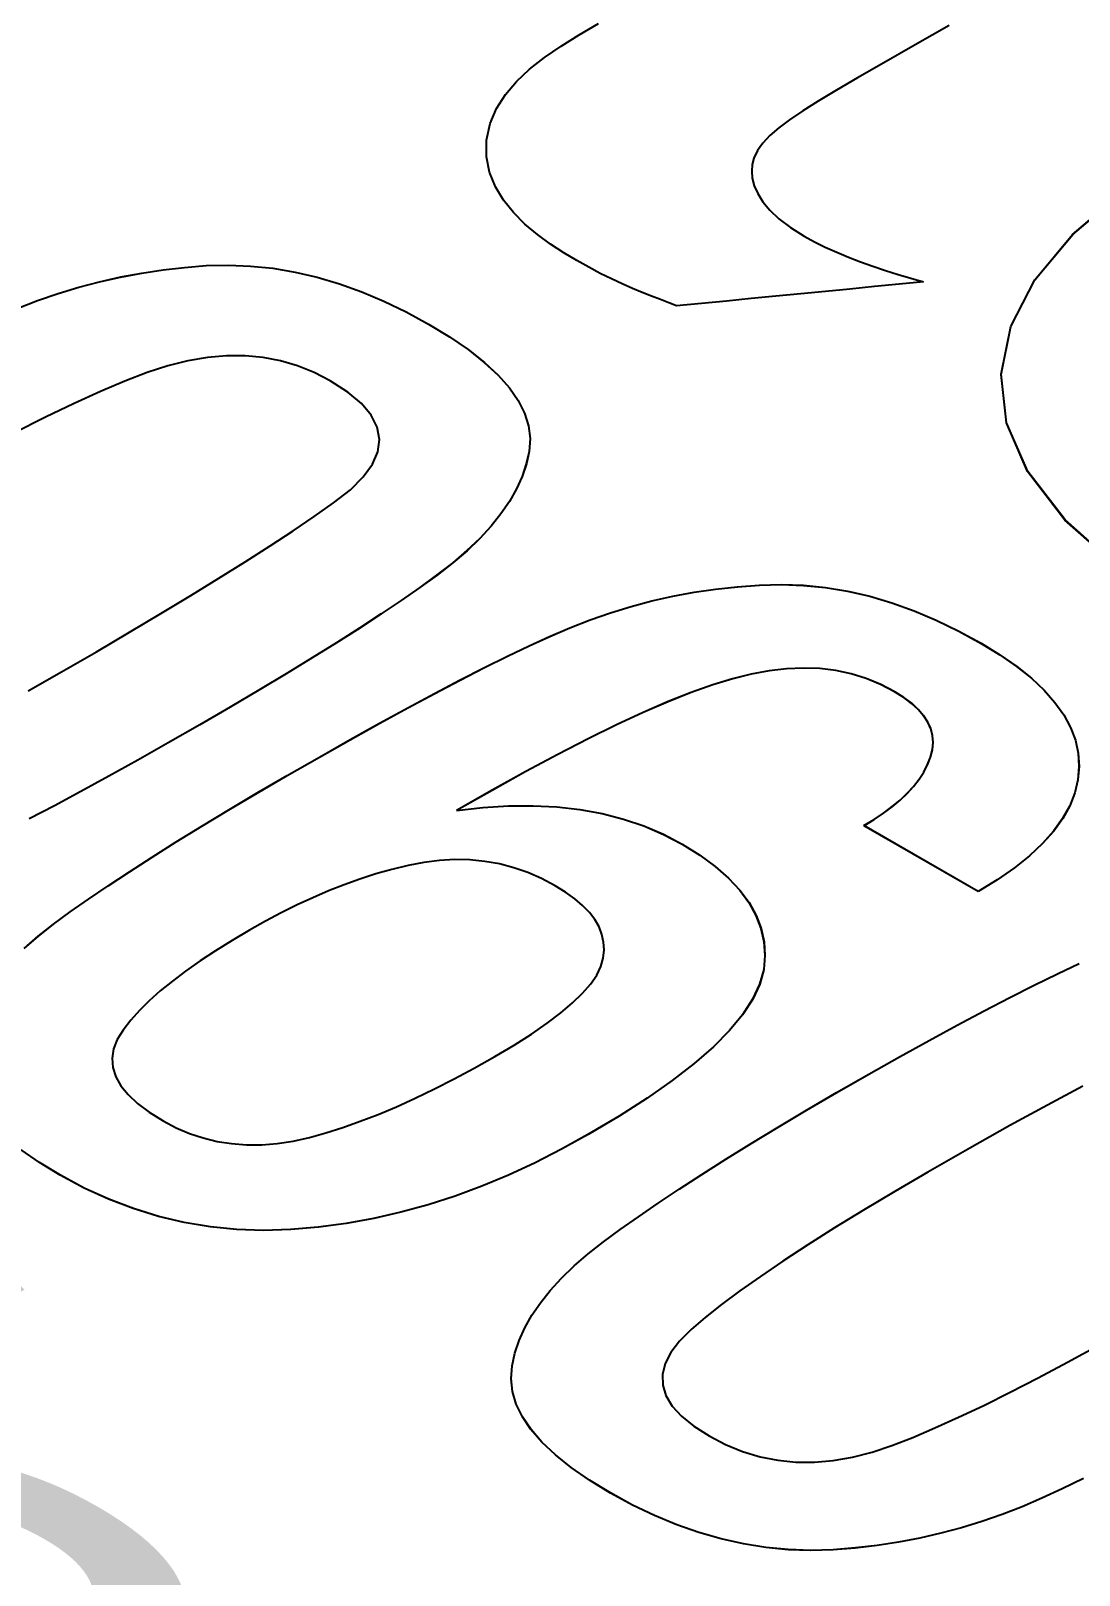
# Model space of a CAD drawing. Header units: inches. Extents: x 2.5 to 102.3, y 2 to 82.2.
# Drawn here: x 63.0034 to 63.0574, y 52.5415 to 52.6211 of the extents above; entities that cross this region are included whole.
import ezdxf

# ---------------------------------------------------------------- set-up
doc = ezdxf.new("R2010")
doc.units = ezdxf.units.IN
doc.header["$MEASUREMENT"] = 0
doc.layers.add('LABEL', color=2, linetype='Continuous')
doc.styles.add('Arial', font='arial.ttf')

msp = doc.modelspace()

# ---------------------------------------------------------------- linework, layer by layer
at = {"layer": 'LABEL'}
for p, q in [((63.031658, 52.620889), (63.03266, 52.621469)), ((63.031658, 52.620889), (63.03266, 52.621469)), ((63.05072, 52.621368), (63.048975, 52.620376)), ((63.05072, 52.621368), (63.048975, 52.620376)), ((63.029867, 52.619727), (63.030724, 52.620312)), ((63.029867, 52.619727), (63.030724, 52.620312)), ((63.030724, 52.620312), (63.031658, 52.620889)), ((63.030724, 52.620312), (63.031658, 52.620889)), ((63.048975, 52.620376), (63.047233, 52.619383)), ((63.048975, 52.620376), (63.047233, 52.619383)), ((63.029096, 52.619123), (63.029867, 52.619727)), ((63.029096, 52.619123), (63.029867, 52.619727)), ((63.047233, 52.619383), (63.045998, 52.618669)), ((63.047233, 52.619383), (63.045998, 52.618669)), ((63.028422, 52.618491), (63.029096, 52.619123)), ((63.028422, 52.618491), (63.029096, 52.619123)), ((63.045998, 52.618669), (63.044917, 52.618038)), ((63.045998, 52.618669), (63.044917, 52.618038)), ((63.027401, 52.617098), (63.027854, 52.617819)), ((63.027401, 52.617098), (63.027854, 52.617819)), ((63.027854, 52.617819), (63.028422, 52.618491)), ((63.027854, 52.617819), (63.028422, 52.618491)), ((63.044917, 52.618038), (63.04398, 52.617477)), ((63.044917, 52.618038), (63.04398, 52.617477)), ((63.027074, 52.616317), (63.027401, 52.617098)), ((63.027074, 52.616317), (63.027401, 52.617098)), ((63.043178, 52.616975), (63.042501, 52.61652)), ((63.043178, 52.616975), (63.042501, 52.61652)), ((63.04398, 52.617477), (63.043178, 52.616975)), ((63.04398, 52.617477), (63.043178, 52.616975)), ((63.026882, 52.615467), (63.027074, 52.616317)), ((63.026882, 52.615467), (63.027074, 52.616317)), ((63.042501, 52.61652), (63.041939, 52.6161)), ((63.042501, 52.61652), (63.041939, 52.6161)), ((63.026881, 52.61461), (63.026882, 52.615467)), ((63.026881, 52.61461), (63.026882, 52.615467)), ((63.041484, 52.615703), (63.041124, 52.615318)), ((63.041484, 52.615703), (63.041124, 52.615318)), ((63.041939, 52.6161), (63.041484, 52.615703)), ((63.041939, 52.6161), (63.041484, 52.615703)), ((63.027041, 52.613809), (63.026881, 52.61461)), ((63.027041, 52.613809), (63.026881, 52.61461)), ((63.040852, 52.614932), (63.040657, 52.614534)), ((63.040852, 52.614932), (63.040657, 52.614534)), ((63.041124, 52.615318), (63.040852, 52.614932)), ((63.041124, 52.615318), (63.040852, 52.614932)), ((63.027341, 52.613063), (63.027041, 52.613809)), ((63.027341, 52.613063), (63.027041, 52.613809)), ((63.040578, 52.614218), (63.04055, 52.613874)), ((63.040578, 52.614218), (63.04055, 52.613874)), ((63.04055, 52.613874), (63.04058, 52.613506)), ((63.04055, 52.613874), (63.04058, 52.613506)), ((63.040657, 52.614534), (63.040578, 52.614218)), ((63.040657, 52.614534), (63.040578, 52.614218)), ((63.02776, 52.612371), (63.027341, 52.613063)), ((63.02776, 52.612371), (63.027341, 52.613063)), ((63.04058, 52.613506), (63.040679, 52.613117)), ((63.04058, 52.613506), (63.040679, 52.613117)), ((63.040679, 52.613117), (63.040857, 52.61271)), ((63.040679, 52.613117), (63.040857, 52.61271)), ((63.028274, 52.61173), (63.02776, 52.612371)), ((63.028274, 52.61173), (63.02776, 52.612371)), ((63.040857, 52.61271), (63.041122, 52.612287)), ((63.040857, 52.61271), (63.041122, 52.612287)), ((63.041122, 52.612287), (63.041485, 52.611854)), ((63.041122, 52.612287), (63.041485, 52.611854)), ((63.057089, 52.610603), (63.059719, 52.612848)), ((63.0571, 52.610604), (63.05973, 52.612848)), ((63.028863, 52.611141), (63.028274, 52.61173)), ((63.028863, 52.611141), (63.028274, 52.61173)), ((63.041485, 52.611854), (63.041955, 52.611411)), ((63.041485, 52.611854), (63.041955, 52.611411)), ((63.041955, 52.611411), (63.042542, 52.610964)), ((63.041955, 52.611411), (63.042542, 52.610964)), ((63.029505, 52.610601), (63.028863, 52.611141)), ((63.029505, 52.610601), (63.028863, 52.611141)), ((63.030178, 52.610109), (63.029505, 52.610601)), ((63.030178, 52.610109), (63.029505, 52.610601)), ((63.042542, 52.610964), (63.043255, 52.610514)), ((63.042542, 52.610964), (63.043255, 52.610514)), ((63.055139, 52.608267), (63.057089, 52.610603)), ((63.055148, 52.608268), (63.0571, 52.610604)), ((63.030859, 52.609664), (63.030178, 52.610109)), ((63.030859, 52.609664), (63.030178, 52.610109)), ((63.043255, 52.610514), (63.043783, 52.610225)), ((63.043255, 52.610514), (63.043783, 52.610225)), ((63.043783, 52.610225), (63.044343, 52.60995)), ((63.043783, 52.610225), (63.044343, 52.60995)), ((63.044343, 52.60995), (63.044928, 52.609688)), ((63.044343, 52.60995), (63.044928, 52.609688)), ((63.011319, 52.608912), (63.012434, 52.609001)), ((63.011321, 52.608913), (63.012433, 52.609001)), ((63.012433, 52.609001), (63.013577, 52.609028)), ((63.012434, 52.609001), (63.013578, 52.609028)), ((63.013577, 52.609028), (63.014722, 52.608982)), ((63.013578, 52.609028), (63.014723, 52.608982)), ((63.031528, 52.609264), (63.030859, 52.609664)), ((63.031528, 52.609264), (63.030859, 52.609664)), ((63.032147, 52.608917), (63.031528, 52.609264)), ((63.032147, 52.608917), (63.031528, 52.609264)), ((63.044928, 52.609688), (63.045536, 52.609439)), ((63.044928, 52.609688), (63.045536, 52.609439)), ((63.045536, 52.609439), (63.046161, 52.609201)), ((63.045536, 52.609439), (63.046161, 52.609201)), ((63.046161, 52.609201), (63.046799, 52.608974)), ((63.046161, 52.609201), (63.046799, 52.608974)), ((63.006937, 52.60817), (63.008021, 52.608414)), ((63.00694, 52.608172), (63.008024, 52.608416)), ((63.008021, 52.608414), (63.009113, 52.608619)), ((63.008024, 52.608416), (63.009116, 52.60862)), ((63.009113, 52.608619), (63.010212, 52.608784)), ((63.009116, 52.60862), (63.010215, 52.608786)), ((63.010212, 52.608784), (63.011319, 52.608912)), ((63.010215, 52.608786), (63.011321, 52.608913)), ((63.014722, 52.608982), (63.015867, 52.608862)), ((63.014723, 52.608982), (63.015868, 52.608862)), ((63.015867, 52.608862), (63.017012, 52.608669)), ((63.015868, 52.608862), (63.017013, 52.60867)), ((63.017012, 52.608669), (63.018158, 52.608404)), ((63.017013, 52.60867), (63.018159, 52.608404)), ((63.018158, 52.608404), (63.019303, 52.608065)), ((63.018159, 52.608404), (63.019304, 52.608066)), ((63.032746, 52.608603), (63.032147, 52.608917)), ((63.032746, 52.608603), (63.032147, 52.608917)), ((63.033322, 52.60832), (63.032746, 52.608603)), ((63.033322, 52.60832), (63.032746, 52.608603)), ((63.033875, 52.608063), (63.033322, 52.60832)), ((63.033875, 52.608063), (63.033322, 52.60832)), ((63.046799, 52.608974), (63.047447, 52.608757)), ((63.046799, 52.608974), (63.047447, 52.608757)), ((63.047447, 52.608757), (63.048099, 52.60855)), ((63.047447, 52.608757), (63.048099, 52.60855)), ((63.048099, 52.60855), (63.048751, 52.608353)), ((63.048099, 52.60855), (63.048751, 52.608353)), ((63.048751, 52.608353), (63.049398, 52.608165)), ((63.048751, 52.608353), (63.049398, 52.608165)), ((63.053899, 52.605858), (63.055139, 52.608267)), ((63.053907, 52.605861), (63.055148, 52.608268)), ((63.003735, 52.607202), (63.004795, 52.607565)), ((63.003735, 52.607202), (63.004794, 52.607565)), ((63.004794, 52.607565), (63.005862, 52.607887)), ((63.004795, 52.607565), (63.005863, 52.607888)), ((63.005862, 52.607887), (63.006937, 52.60817)), ((63.005863, 52.607888), (63.00694, 52.608172)), ((63.019303, 52.608065), (63.020449, 52.607655)), ((63.019304, 52.608066), (63.02045, 52.607655)), ((63.020449, 52.607655), (63.021595, 52.607172)), ((63.02045, 52.607655), (63.021596, 52.607172)), ((63.034404, 52.607831), (63.033875, 52.608063)), ((63.034404, 52.607831), (63.033875, 52.608063)), ((63.03491, 52.607619), (63.034404, 52.607831)), ((63.03491, 52.607619), (63.034404, 52.607831)), ((63.03539, 52.607426), (63.03491, 52.607619)), ((63.03539, 52.607426), (63.03491, 52.607619)), ((63.035846, 52.607248), (63.03539, 52.607426)), ((63.035846, 52.607248), (63.03539, 52.607426)), ((63.041798, 52.607424), (63.040521, 52.6073)), ((63.041798, 52.607424), (63.040521, 52.6073)), ((63.043072, 52.607549), (63.041798, 52.607424)), ((63.043072, 52.607549), (63.041798, 52.607424)), ((63.044344, 52.607673), (63.043072, 52.607549)), ((63.044344, 52.607673), (63.043072, 52.607549)), ((63.045613, 52.607797), (63.044344, 52.607673)), ((63.045613, 52.607797), (63.044344, 52.607673)), ((63.046879, 52.60792), (63.045613, 52.607797)), ((63.046879, 52.60792), (63.045613, 52.607797)), ((63.048141, 52.608043), (63.046879, 52.60792)), ((63.048141, 52.608043), (63.046879, 52.60792)), ((63.049398, 52.608165), (63.048141, 52.608043)), ((63.049398, 52.608165), (63.048141, 52.608043)), ((63.002685, 52.606799), (63.003735, 52.607202)), ((63.002685, 52.606799), (63.003735, 52.607202)), ((63.021595, 52.607172), (63.022742, 52.606617)), ((63.021596, 52.607172), (63.022743, 52.606617)), ((63.022742, 52.606617), (63.023889, 52.60599)), ((63.022743, 52.606617), (63.02389, 52.605991)), ((63.036275, 52.607082), (63.035846, 52.607248)), ((63.036275, 52.607082), (63.035846, 52.607248)), ((63.036679, 52.606925), (63.036275, 52.607082)), ((63.036679, 52.606925), (63.036275, 52.607082)), ((63.037961, 52.60705), (63.036679, 52.606925)), ((63.037961, 52.60705), (63.036679, 52.606925)), ((63.039242, 52.607175), (63.037961, 52.60705)), ((63.039242, 52.607175), (63.037961, 52.60705)), ((63.040521, 52.6073), (63.039242, 52.607175)), ((63.040521, 52.6073), (63.039242, 52.607175)), ((63.023889, 52.60599), (63.024974, 52.605329)), ((63.02389, 52.605991), (63.024975, 52.60533)), ((63.053402, 52.603397), (63.053899, 52.605858)), ((63.053409, 52.603401), (63.053907, 52.605861)), ((63.024974, 52.605329), (63.025933, 52.604672)), ((63.024975, 52.60533), (63.025934, 52.604672)), ((63.012495, 52.604269), (63.011486, 52.604098)), ((63.012495, 52.604269), (63.011486, 52.604098)), ((63.013477, 52.604355), (63.012495, 52.604269)), ((63.013477, 52.604355), (63.012495, 52.604269)), ((63.014432, 52.604355), (63.013477, 52.604355)), ((63.014432, 52.604355), (63.013477, 52.604355)), ((63.015361, 52.60427), (63.014432, 52.604355)), ((63.015361, 52.60427), (63.014432, 52.604355)), ((63.016264, 52.604099), (63.015361, 52.60427)), ((63.016264, 52.604099), (63.015361, 52.60427)), ((63.025933, 52.604672), (63.026767, 52.604016)), ((63.025934, 52.604672), (63.026768, 52.604017)), ((63.009384, 52.603501), (63.008243, 52.603056)), ((63.009384, 52.603501), (63.008243, 52.603056)), ((63.01045, 52.603842), (63.009384, 52.603501)), ((63.01045, 52.603842), (63.009384, 52.603501)), ((63.011486, 52.604098), (63.01045, 52.603842)), ((63.011486, 52.604098), (63.01045, 52.603842)), ((63.017143, 52.603842), (63.016264, 52.604099)), ((63.017143, 52.603842), (63.016264, 52.604099)), ((63.017998, 52.603499), (63.017143, 52.603842)), ((63.017998, 52.603499), (63.017143, 52.603842)), ((63.018829, 52.603069), (63.017998, 52.603499)), ((63.018829, 52.603069), (63.017998, 52.603499)), ((63.026767, 52.604016), (63.027475, 52.603362)), ((63.026768, 52.604017), (63.027476, 52.603363)), ((63.008243, 52.603056), (63.00699, 52.602523)), ((63.008243, 52.603056), (63.00699, 52.602523)), ((63.019729, 52.602487), (63.018829, 52.603069)), ((63.019729, 52.602487), (63.018829, 52.603069)), ((63.027475, 52.603362), (63.028057, 52.602709)), ((63.027476, 52.603363), (63.028058, 52.602709)), ((63.028057, 52.602709), (63.028514, 52.602056)), ((63.028058, 52.602709), (63.028515, 52.602056)), ((63.053681, 52.600903), (63.053402, 52.603397)), ((63.053687, 52.600907), (63.053409, 52.603401)), ((63.005624, 52.601902), (63.004145, 52.601193)), ((63.005624, 52.601902), (63.004145, 52.601193)), ((63.00699, 52.602523), (63.005624, 52.601902)), ((63.00699, 52.602523), (63.005624, 52.601902)), ((63.020432, 52.601893), (63.019729, 52.602487)), ((63.020432, 52.601893), (63.019729, 52.602487)), ((63.020938, 52.601289), (63.020432, 52.601893)), ((63.020938, 52.601289), (63.020432, 52.601893)), ((63.028514, 52.602056), (63.028845, 52.601402)), ((63.028515, 52.602056), (63.028846, 52.601402)), ((63.004145, 52.601193), (63.002552, 52.600395)), ((63.004145, 52.601193), (63.002552, 52.600395)), ((63.021248, 52.600674), (63.020938, 52.601289)), ((63.021248, 52.600674), (63.020938, 52.601289)), ((63.028845, 52.601402), (63.029051, 52.600746)), ((63.028846, 52.601402), (63.029052, 52.600747)), ((63.021361, 52.600049), (63.021248, 52.600674)), ((63.021361, 52.600049), (63.021248, 52.600674)), ((63.029051, 52.600746), (63.029131, 52.600088)), ((63.029052, 52.600747), (63.029132, 52.600089)), ((63.054767, 52.598395), (63.053681, 52.600903)), ((63.054772, 52.5984), (63.053687, 52.600907)), ((63.021279, 52.599414), (63.021361, 52.600049)), ((63.021279, 52.599414), (63.021361, 52.600049)), ((63.029132, 52.600089), (63.029086, 52.599428)), ((63.029131, 52.600088), (63.029086, 52.599428)), ((63.020529, 52.598116), (63.021001, 52.598769)), ((63.020529, 52.598116), (63.021001, 52.598769)), ((63.021001, 52.598769), (63.021279, 52.599414)), ((63.021001, 52.598769), (63.021279, 52.599414)), ((63.028932, 52.598782), (63.028711, 52.598137)), ((63.028933, 52.598782), (63.028711, 52.598138)), ((63.029086, 52.599428), (63.028932, 52.598782)), ((63.029086, 52.599428), (63.028933, 52.598782)), ((63.019862, 52.597453), (63.020529, 52.598116)), ((63.019862, 52.597453), (63.020529, 52.598116)), ((63.028711, 52.598137), (63.028419, 52.597495)), ((63.028711, 52.598138), (63.02842, 52.597495)), ((63.056693, 52.595892), (63.054767, 52.598395)), ((63.056697, 52.595898), (63.054772, 52.5984)), ((63.019001, 52.596782), (63.019862, 52.597453)), ((63.019001, 52.596782), (63.019862, 52.597453)), ((63.028419, 52.597495), (63.028056, 52.596854)), ((63.02842, 52.597495), (63.028057, 52.596855)), ((63.017999, 52.596078), (63.019001, 52.596782)), ((63.017999, 52.596078), (63.019001, 52.596782)), ((63.028057, 52.596855), (63.027622, 52.596217)), ((63.028056, 52.596854), (63.027622, 52.596215)), ((63.016906, 52.595337), (63.017999, 52.596078)), ((63.016906, 52.595337), (63.017999, 52.596078)), ((63.027113, 52.595581), (63.02653, 52.594947)), ((63.027114, 52.595579), (63.026532, 52.594945)), ((63.027622, 52.596217), (63.027113, 52.595581)), ((63.027622, 52.596215), (63.027114, 52.595579)), ((63.059491, 52.593415), (63.056693, 52.595892)), ((63.059494, 52.59342), (63.056697, 52.595898)), ((63.015721, 52.594559), (63.016906, 52.595337)), ((63.015721, 52.594559), (63.016906, 52.595337)), ((63.02653, 52.594947), (63.025872, 52.594317)), ((63.026532, 52.594945), (63.025875, 52.594313)), ((63.014447, 52.593743), (63.015721, 52.594559)), ((63.014447, 52.593743), (63.015721, 52.594559)), ((63.025872, 52.594317), (63.025136, 52.593689)), ((63.025875, 52.594313), (63.025142, 52.593684)), ((63.013084, 52.592891), (63.014447, 52.593743)), ((63.013084, 52.592891), (63.014447, 52.593743)), ((63.025136, 52.593689), (63.024323, 52.593064)), ((63.025142, 52.593684), (63.024331, 52.593058)), ((63.011634, 52.592002), (63.013084, 52.592891)), ((63.011634, 52.592002), (63.013084, 52.592891)), ((63.023443, 52.592423), (63.022486, 52.591754)), ((63.023449, 52.592419), (63.022489, 52.591751)), ((63.024323, 52.593064), (63.023443, 52.592423)), ((63.024331, 52.593058), (63.023449, 52.592419)), ((63.037581, 52.592177), (63.038689, 52.59234)), ((63.037581, 52.592176), (63.038688, 52.592339)), ((63.038688, 52.592339), (63.039807, 52.592461)), ((63.038689, 52.59234), (63.039811, 52.592461)), ((63.039807, 52.592461), (63.040939, 52.592542)), ((63.039811, 52.592461), (63.040948, 52.592542)), ((63.040939, 52.592542), (63.04208, 52.592572)), ((63.040948, 52.592542), (63.042086, 52.592573)), ((63.04208, 52.592572), (63.043218, 52.592529)), ((63.042086, 52.592573), (63.043223, 52.592531)), ((63.043218, 52.592529), (63.044356, 52.592414)), ((63.043223, 52.592531), (63.044359, 52.592415)), ((63.044356, 52.592414), (63.045493, 52.592226)), ((63.044359, 52.592415), (63.045495, 52.592226)), ((63.010098, 52.591076), (63.011634, 52.592002)), ((63.010098, 52.591076), (63.011634, 52.592002)), ((63.022486, 52.591754), (63.021452, 52.591057)), ((63.022489, 52.591751), (63.021454, 52.591055)), ((63.034331, 52.591444), (63.035403, 52.59173)), ((63.034331, 52.591442), (63.035404, 52.591728)), ((63.035403, 52.59173), (63.036486, 52.591974)), ((63.035404, 52.591728), (63.036487, 52.591973)), ((63.036486, 52.591974), (63.037581, 52.592177)), ((63.036487, 52.591973), (63.037581, 52.592176)), ((63.045493, 52.592226), (63.046632, 52.591964)), ((63.045495, 52.592226), (63.046633, 52.591964)), ((63.046632, 52.591964), (63.047772, 52.591629)), ((63.046633, 52.591964), (63.047773, 52.591627)), ((63.047772, 52.591629), (63.048916, 52.591219)), ((63.047773, 52.591627), (63.048916, 52.591216)), ((63.008476, 52.590112), (63.010098, 52.591076)), ((63.008476, 52.590112), (63.010098, 52.591076)), ((63.021452, 52.591057), (63.020341, 52.590331)), ((63.021454, 52.591055), (63.020343, 52.59033)), ((63.031169, 52.590337), (63.032215, 52.590747)), ((63.031176, 52.590338), (63.032218, 52.590749)), ((63.032215, 52.590747), (63.033268, 52.591115)), ((63.032218, 52.590749), (63.03327, 52.591117)), ((63.033268, 52.591115), (63.034331, 52.591442)), ((63.03327, 52.591117), (63.034331, 52.591444)), ((63.048916, 52.591219), (63.050064, 52.590735)), ((63.048916, 52.591216), (63.050064, 52.590731)), ((63.050064, 52.590735), (63.051218, 52.590176)), ((63.050064, 52.590731), (63.051218, 52.590172)), ((63.006771, 52.589112), (63.008476, 52.590112)), ((63.006771, 52.589112), (63.008476, 52.590112)), ((63.020341, 52.590331), (63.019155, 52.589576)), ((63.020343, 52.59033), (63.019156, 52.589575)), ((63.030132, 52.589886), (63.031169, 52.590337)), ((63.030141, 52.589886), (63.031176, 52.590338)), ((63.051218, 52.590176), (63.052378, 52.589542)), ((63.051218, 52.590172), (63.052378, 52.589537)), ((63.004982, 52.588074), (63.006771, 52.589112)), ((63.004982, 52.588074), (63.006771, 52.589112)), ((63.019156, 52.589575), (63.017893, 52.58879)), ((63.019155, 52.589576), (63.017894, 52.588791)), ((63.027961, 52.588876), (63.029079, 52.589408)), ((63.027962, 52.588876), (63.029084, 52.589408)), ((63.029079, 52.589408), (63.030132, 52.589886)), ((63.029084, 52.589408), (63.030141, 52.589886)), ((63.052378, 52.589542), (63.053342, 52.588952)), ((63.052378, 52.589537), (63.053342, 52.588947)), ((63.017893, 52.58879), (63.016556, 52.587976)), ((63.017894, 52.588791), (63.016557, 52.587977)), ((63.026776, 52.588292), (63.027962, 52.588876)), ((63.026777, 52.588291), (63.027961, 52.588876)), ((63.053342, 52.588952), (63.054204, 52.588353)), ((63.053342, 52.588947), (63.054205, 52.588348)), ((63.054204, 52.588353), (63.054964, 52.587744)), ((63.054205, 52.588348), (63.054966, 52.58774)), ((63.003254, 52.587086), (63.004982, 52.588074)), ((63.003254, 52.587086), (63.004982, 52.588074)), ((63.016557, 52.587977), (63.015145, 52.587132)), ((63.016556, 52.587976), (63.015145, 52.587131)), ((63.024207, 52.586964), (63.025525, 52.587654)), ((63.02421, 52.586962), (63.025527, 52.587652)), ((63.025525, 52.587654), (63.026776, 52.588292)), ((63.025527, 52.587652), (63.026777, 52.588291)), ((63.039559, 52.587719), (63.038541, 52.587407)), ((63.039568, 52.587719), (63.038545, 52.587407)), ((63.040514, 52.587958), (63.039559, 52.587719)), ((63.040522, 52.587958), (63.039568, 52.587719)), ((63.04144, 52.58813), (63.040514, 52.587958)), ((63.041448, 52.588129), (63.040522, 52.587958)), ((63.042339, 52.588234), (63.04144, 52.58813)), ((63.042346, 52.588233), (63.041448, 52.588129)), ((63.043212, 52.58827), (63.042339, 52.588234)), ((63.043217, 52.588269), (63.042346, 52.588233)), ((63.044058, 52.588239), (63.043212, 52.58827)), ((63.044062, 52.588237), (63.043217, 52.588269)), ((63.044879, 52.588139), (63.044058, 52.588239)), ((63.04488, 52.588137), (63.044062, 52.588237)), ((63.045675, 52.58797), (63.044879, 52.588139)), ((63.045674, 52.587968), (63.04488, 52.588137)), ((63.046444, 52.58773), (63.045674, 52.587968)), ((63.046447, 52.587732), (63.045675, 52.58797)), ((63.04719, 52.587424), (63.046444, 52.58773)), ((63.047196, 52.587425), (63.046447, 52.587732)), ((63.054964, 52.587744), (63.055622, 52.587125)), ((63.054966, 52.58774), (63.055624, 52.587122)), ((63.015145, 52.587131), (63.013659, 52.586256)), ((63.015145, 52.587132), (63.01366, 52.586256)), ((63.022824, 52.586222), (63.024207, 52.586964)), ((63.022826, 52.586218), (63.02421, 52.586962)), ((63.037435, 52.587013), (63.036238, 52.586537)), ((63.037434, 52.587012), (63.036239, 52.586536)), ((63.038541, 52.587407), (63.037434, 52.587012)), ((63.038545, 52.587407), (63.037435, 52.587013)), ((63.047913, 52.587048), (63.04719, 52.587424)), ((63.047922, 52.587048), (63.047196, 52.587425)), ((63.048383, 52.586753), (63.047913, 52.587048)), ((63.04839, 52.586754), (63.047922, 52.587048)), ((63.048789, 52.586449), (63.048383, 52.586753)), ((63.048794, 52.586452), (63.04839, 52.586754)), ((63.055622, 52.587125), (63.056178, 52.586497)), ((63.055624, 52.587122), (63.05618, 52.586494)), ((63.013659, 52.586256), (63.012099, 52.58535)), ((63.01366, 52.586256), (63.0121, 52.58535)), ((63.021372, 52.585427), (63.022824, 52.586222)), ((63.021374, 52.585423), (63.022826, 52.586218)), ((63.034952, 52.58598), (63.033577, 52.585341)), ((63.034954, 52.585978), (63.033579, 52.585339)), ((63.036238, 52.586537), (63.034952, 52.58598)), ((63.036239, 52.586536), (63.034954, 52.585978)), ((63.049131, 52.586137), (63.048789, 52.586449)), ((63.049134, 52.58614), (63.048794, 52.586452)), ((63.049409, 52.585815), (63.049131, 52.586137)), ((63.04941, 52.585819), (63.049134, 52.58614)), ((63.056178, 52.586497), (63.056632, 52.585858)), ((63.05618, 52.586494), (63.056634, 52.585856)), ((63.012099, 52.58535), (63.010468, 52.584414)), ((63.0121, 52.58535), (63.010469, 52.584414)), ((63.019854, 52.58458), (63.021372, 52.585427)), ((63.019854, 52.584575), (63.021374, 52.585423)), ((63.033577, 52.585341), (63.032112, 52.584621)), ((63.033579, 52.585339), (63.032114, 52.584618)), ((63.049623, 52.585484), (63.049409, 52.585815)), ((63.049624, 52.585488), (63.04941, 52.585819)), ((63.049775, 52.585144), (63.049623, 52.585484)), ((63.049776, 52.585147), (63.049624, 52.585488)), ((63.049866, 52.584794), (63.049775, 52.585144)), ((63.049866, 52.584795), (63.049776, 52.585147)), ((63.056632, 52.585858), (63.056983, 52.585209)), ((63.056634, 52.585856), (63.056984, 52.585207)), ((63.056983, 52.585209), (63.057232, 52.584548)), ((63.056984, 52.585207), (63.05723, 52.584548)), ((63.010468, 52.584414), (63.008904, 52.583528)), ((63.010469, 52.584414), (63.008904, 52.583529)), ((63.018266, 52.583681), (63.019854, 52.58458)), ((63.018266, 52.583675), (63.019854, 52.584575)), ((63.032112, 52.584621), (63.030555, 52.58382)), ((63.032114, 52.584618), (63.030557, 52.583816)), ((63.049863, 52.584064), (63.049895, 52.584434)), ((63.049863, 52.584061), (63.049895, 52.584434)), ((63.049895, 52.584434), (63.049866, 52.584795)), ((63.049895, 52.584434), (63.049866, 52.584794)), ((63.05723, 52.584548), (63.057373, 52.583876)), ((63.057232, 52.584548), (63.057378, 52.583877)), ((63.016609, 52.58273), (63.018266, 52.583681)), ((63.016609, 52.582725), (63.018266, 52.583675)), ((63.030555, 52.58382), (63.028907, 52.582937)), ((63.030557, 52.583816), (63.028908, 52.582932)), ((63.049616, 52.583292), (63.049771, 52.583683)), ((63.049616, 52.58329), (63.049771, 52.583678)), ((63.049771, 52.583683), (63.049863, 52.584064)), ((63.049771, 52.583678), (63.049863, 52.584061)), ((63.057373, 52.583876), (63.057412, 52.583193)), ((63.057378, 52.583877), (63.057421, 52.583193)), ((63.008904, 52.583528), (63.007405, 52.582693)), ((63.008904, 52.583529), (63.007406, 52.582693)), ((63.028907, 52.582937), (63.027167, 52.581973)), ((63.028908, 52.582932), (63.027167, 52.581968)), ((63.049176, 52.582537), (63.049418, 52.58291)), ((63.049178, 52.582537), (63.049419, 52.58291)), ((63.049418, 52.58291), (63.049616, 52.58329)), ((63.049419, 52.58291), (63.049616, 52.583292)), ((63.057412, 52.583193), (63.057356, 52.58251)), ((63.057421, 52.583193), (63.057364, 52.58251)), ((63.007405, 52.582693), (63.005973, 52.581908)), ((63.007406, 52.582693), (63.005973, 52.581909)), ((63.015066, 52.581832), (63.016609, 52.58273)), ((63.015066, 52.581827), (63.016609, 52.582725)), ((63.027167, 52.581973), (63.025333, 52.580928)), ((63.027167, 52.581968), (63.025333, 52.580923)), ((63.048567, 52.581817), (63.048892, 52.582173)), ((63.04857, 52.581815), (63.048895, 52.582172)), ((63.048892, 52.582173), (63.049176, 52.582537)), ((63.048895, 52.582172), (63.049178, 52.582537)), ((63.057356, 52.58251), (63.057198, 52.581836)), ((63.057364, 52.58251), (63.057206, 52.581836)), ((63.004605, 52.581176), (63.003302, 52.580493)), ((63.004606, 52.581174), (63.003303, 52.580492)), ((63.005973, 52.581909), (63.004605, 52.581176)), ((63.005973, 52.581908), (63.004606, 52.581174)), ((63.013598, 52.580957), (63.015066, 52.581827)), ((63.013599, 52.580962), (63.015066, 52.581832)), ((63.02669, 52.581079), (63.028005, 52.581163)), ((63.026692, 52.581083), (63.028007, 52.581165)), ((63.028005, 52.581163), (63.029278, 52.581174)), ((63.028007, 52.581165), (63.02928, 52.581176)), ((63.029278, 52.581174), (63.030508, 52.581113)), ((63.02928, 52.581176), (63.030509, 52.581114)), ((63.047792, 52.581128), (63.0482, 52.581469)), ((63.047796, 52.581125), (63.048204, 52.581466)), ((63.0482, 52.581469), (63.048567, 52.581817)), ((63.048204, 52.581466), (63.04857, 52.581815)), ((63.056938, 52.581171), (63.056575, 52.580515)), ((63.056945, 52.58117), (63.056581, 52.580513)), ((63.057198, 52.581836), (63.056938, 52.581171)), ((63.057206, 52.581836), (63.056945, 52.58117)), ((63.012205, 52.580118), (63.013598, 52.580957)), ((63.012206, 52.580122), (63.013599, 52.580962)), ((63.025333, 52.580928), (63.026692, 52.581083)), ((63.025333, 52.580923), (63.02669, 52.581079)), ((63.030508, 52.581113), (63.031695, 52.580979)), ((63.030509, 52.581114), (63.031695, 52.580979)), ((63.031695, 52.580979), (63.032837, 52.58077)), ((63.031695, 52.580979), (63.032838, 52.580771)), ((63.032837, 52.58077), (63.033934, 52.580487)), ((63.032838, 52.580771), (63.033937, 52.580489)), ((63.033934, 52.580487), (63.034988, 52.580131)), ((63.033937, 52.580489), (63.03499, 52.580133)), ((63.046334, 52.580152), (63.046859, 52.58047)), ((63.046334, 52.580146), (63.046861, 52.580466)), ((63.046859, 52.58047), (63.047345, 52.580795)), ((63.046861, 52.580466), (63.047349, 52.580792)), ((63.047345, 52.580795), (63.047792, 52.581128)), ((63.047349, 52.580792), (63.047796, 52.581125)), ((63.056575, 52.580515), (63.056109, 52.579867)), ((63.056581, 52.580513), (63.056114, 52.579865)), ((63.010886, 52.579307), (63.012205, 52.580118)), ((63.010889, 52.57931), (63.012206, 52.580122)), ((63.034988, 52.580131), (63.035997, 52.5797)), ((63.03499, 52.580133), (63.035999, 52.579703)), ((63.035997, 52.5797), (63.036961, 52.579193)), ((63.035999, 52.579703), (63.036961, 52.579199)), ((63.052216, 52.576756), (63.046334, 52.580152)), ((63.052216, 52.576751), (63.046334, 52.580146)), ((63.056109, 52.579867), (63.05554, 52.579228)), ((63.056114, 52.579865), (63.055543, 52.579225)), ((63.009643, 52.578527), (63.010886, 52.579307)), ((63.009646, 52.578529), (63.010889, 52.57931)), ((63.036961, 52.579199), (63.037869, 52.578633)), ((63.036961, 52.579193), (63.037867, 52.578629)), ((63.05554, 52.579228), (63.054866, 52.578598)), ((63.055543, 52.579225), (63.054868, 52.578593)), ((63.008475, 52.577776), (63.009643, 52.578527)), ((63.008479, 52.577777), (63.009646, 52.578529)), ((63.022834, 52.578094), (63.022002, 52.577891)), ((63.022834, 52.578094), (63.022002, 52.577891)), ((63.02365, 52.578255), (63.022834, 52.578094)), ((63.02365, 52.578255), (63.022834, 52.578094)), ((63.024454, 52.578358), (63.02365, 52.578255)), ((63.024454, 52.578358), (63.02365, 52.578255)), ((63.025246, 52.5784), (63.024454, 52.578358)), ((63.025246, 52.5784), (63.024454, 52.578358)), ((63.026024, 52.578384), (63.025246, 52.5784)), ((63.026024, 52.578384), (63.025246, 52.5784)), ((63.02679, 52.578309), (63.026024, 52.578384)), ((63.02679, 52.578309), (63.026024, 52.578384)), ((63.027542, 52.578175), (63.02679, 52.578309)), ((63.027542, 52.578175), (63.02679, 52.578309)), ((63.028282, 52.577982), (63.027542, 52.578175)), ((63.028282, 52.577982), (63.027542, 52.578175)), ((63.029008, 52.577729), (63.028282, 52.577982)), ((63.029008, 52.577729), (63.028282, 52.577982)), ((63.037867, 52.578629), (63.038663, 52.578045)), ((63.037869, 52.578633), (63.038668, 52.578048)), ((63.038663, 52.578045), (63.039351, 52.577443)), ((63.038668, 52.578048), (63.039357, 52.577444)), ((63.054088, 52.577975), (63.053205, 52.577361)), ((63.054866, 52.578598), (63.054088, 52.577975)), ((63.054868, 52.578593), (63.054089, 52.577971)), ((63.007382, 52.577056), (63.008475, 52.577776)), ((63.007386, 52.577055), (63.008479, 52.577777)), ((63.020358, 52.577396), (63.019543, 52.577105)), ((63.020358, 52.577396), (63.019543, 52.577105)), ((63.021177, 52.577658), (63.020358, 52.577396)), ((63.021177, 52.577658), (63.020358, 52.577396)), ((63.022002, 52.577891), (63.021177, 52.577658)), ((63.022002, 52.577891), (63.021177, 52.577658)), ((63.029721, 52.577418), (63.029008, 52.577729)), ((63.029721, 52.577418), (63.029008, 52.577729)), ((63.030421, 52.577048), (63.029721, 52.577418)), ((63.030421, 52.577048), (63.029721, 52.577418)), ((63.039351, 52.577443), (63.039931, 52.576822)), ((63.039357, 52.577444), (63.039938, 52.576823)), ((63.053205, 52.577361), (63.052216, 52.576756)), ((63.053205, 52.577356), (63.052216, 52.576751)), ((63.054089, 52.577971), (63.053205, 52.577356)), ((63.006365, 52.576366), (63.007382, 52.577056)), ((63.006368, 52.576364), (63.007386, 52.577055)), ((63.017922, 52.576438), (63.017112, 52.576062)), ((63.017922, 52.576438), (63.017112, 52.576062)), ((63.018732, 52.576786), (63.017922, 52.576438)), ((63.018732, 52.576786), (63.017922, 52.576438)), ((63.019543, 52.577105), (63.018732, 52.576786)), ((63.019543, 52.577105), (63.018732, 52.576786)), ((63.030955, 52.576717), (63.030421, 52.577048)), ((63.030955, 52.576717), (63.030421, 52.577048)), ((63.031427, 52.576378), (63.030955, 52.576717)), ((63.031427, 52.576378), (63.030955, 52.576717)), ((63.039931, 52.576822), (63.040403, 52.576183)), ((63.039938, 52.576823), (63.04041, 52.576184)), ((63.004557, 52.575079), (63.005423, 52.575707)), ((63.004557, 52.575074), (63.005425, 52.575703)), ((63.005423, 52.575707), (63.006365, 52.576366)), ((63.005425, 52.575703), (63.006368, 52.576364)), ((63.016301, 52.575658), (63.015487, 52.575226)), ((63.016301, 52.575658), (63.015487, 52.575226)), ((63.017112, 52.576062), (63.016301, 52.575658)), ((63.017112, 52.576062), (63.016301, 52.575658)), ((63.031835, 52.576031), (63.031427, 52.576378)), ((63.031835, 52.576031), (63.031427, 52.576378)), ((63.032181, 52.575675), (63.031835, 52.576031)), ((63.032181, 52.575675), (63.031835, 52.576031)), ((63.032462, 52.575309), (63.032181, 52.575675)), ((63.032462, 52.575309), (63.032181, 52.575675)), ((63.040403, 52.576183), (63.040767, 52.575527)), ((63.04041, 52.576184), (63.040776, 52.575527)), ((63.003767, 52.574449), (63.004557, 52.575079)), ((63.00377, 52.574445), (63.004557, 52.575074)), ((63.015487, 52.575226), (63.01467, 52.574766)), ((63.015487, 52.575226), (63.01467, 52.574766)), ((63.032678, 52.574934), (63.032462, 52.575309)), ((63.032678, 52.574934), (63.032462, 52.575309)), ((63.03283, 52.574549), (63.032678, 52.574934)), ((63.03283, 52.574549), (63.032678, 52.574934)), ((63.040767, 52.575527), (63.041025, 52.574853)), ((63.040776, 52.575527), (63.041034, 52.574853)), ((63.041025, 52.574853), (63.041177, 52.574163)), ((63.041034, 52.574853), (63.041186, 52.574163)), ((63.003048, 52.573818), (63.003767, 52.574449)), ((63.003052, 52.573815), (63.00377, 52.574445)), ((63.013763, 52.57423), (63.012911, 52.573701)), ((63.013763, 52.57423), (63.012911, 52.573701)), ((63.01467, 52.574766), (63.013763, 52.57423)), ((63.01467, 52.574766), (63.013763, 52.57423)), ((63.032917, 52.574153), (63.03283, 52.574549)), ((63.032917, 52.574153), (63.03283, 52.574549)), ((63.032938, 52.573746), (63.032917, 52.574153)), ((63.032938, 52.573746), (63.032917, 52.574153)), ((63.041177, 52.574163), (63.041223, 52.573457)), ((63.041186, 52.574163), (63.041232, 52.573457)), ((63.012911, 52.573701), (63.012114, 52.573176)), ((63.012911, 52.573701), (63.012114, 52.573176)), ((63.032777, 52.572899), (63.032892, 52.573329)), ((63.032777, 52.572899), (63.032892, 52.573329)), ((63.032892, 52.573329), (63.032938, 52.573746)), ((63.032892, 52.573329), (63.032938, 52.573746)), ((63.041223, 52.573457), (63.041165, 52.572735)), ((63.041232, 52.573457), (63.041174, 52.572735)), ((63.011373, 52.572657), (63.010689, 52.572143)), ((63.011373, 52.572657), (63.010689, 52.572143)), ((63.012114, 52.573176), (63.011373, 52.572657)), ((63.012114, 52.573176), (63.011373, 52.572657)), ((63.032246, 52.57199), (63.032561, 52.572453)), ((63.032246, 52.57199), (63.032561, 52.572453)), ((63.032561, 52.572453), (63.032777, 52.572899)), ((63.032561, 52.572453), (63.032777, 52.572899)), ((63.041165, 52.572735), (63.040957, 52.571979)), ((63.041174, 52.572735), (63.040964, 52.571978)), ((63.055112, 52.571936), (63.056303, 52.57252)), ((63.055115, 52.571937), (63.056305, 52.572522)), ((63.056303, 52.57252), (63.057428, 52.573054)), ((63.056305, 52.572522), (63.057429, 52.573055)), ((63.010063, 52.571632), (63.009496, 52.571125)), ((63.010063, 52.571632), (63.009496, 52.571125)), ((63.010689, 52.572143), (63.010063, 52.571632)), ((63.010689, 52.572143), (63.010063, 52.571632)), ((63.031831, 52.57151), (63.032246, 52.57199)), ((63.031831, 52.57151), (63.032246, 52.57199)), ((63.040957, 52.571979), (63.040594, 52.571204)), ((63.040964, 52.571978), (63.040598, 52.571202)), ((63.053855, 52.571299), (63.055112, 52.571936)), ((63.053858, 52.571301), (63.055115, 52.571937)), ((63.009496, 52.571125), (63.008989, 52.570621)), ((63.009496, 52.571125), (63.008989, 52.570621)), ((63.030708, 52.570497), (63.031318, 52.571012)), ((63.030708, 52.570497), (63.031318, 52.571012)), ((63.031318, 52.571012), (63.031831, 52.57151)), ((63.031318, 52.571012), (63.031831, 52.57151)), ((63.040594, 52.571204), (63.040075, 52.570409)), ((63.040598, 52.571202), (63.040078, 52.570408)), ((63.052532, 52.570612), (63.053855, 52.571299)), ((63.052535, 52.570613), (63.053858, 52.571301)), ((63.008542, 52.57012), (63.008157, 52.56962)), ((63.008542, 52.57012), (63.008157, 52.56962)), ((63.008989, 52.570621), (63.008542, 52.57012)), ((63.008989, 52.570621), (63.008542, 52.57012)), ((63.030001, 52.569964), (63.030708, 52.570497)), ((63.030001, 52.569964), (63.030708, 52.570497)), ((63.040075, 52.570409), (63.039401, 52.569594)), ((63.040078, 52.570408), (63.039402, 52.569593)), ((63.051143, 52.569873), (63.052532, 52.570612)), ((63.051145, 52.569874), (63.052535, 52.570613)), ((63.008157, 52.56962), (63.007851, 52.569129)), ((63.008157, 52.56962), (63.007851, 52.569129)), ((63.028301, 52.568841), (63.029199, 52.569412)), ((63.028301, 52.568841), (63.029199, 52.569412)), ((63.029199, 52.569412), (63.030001, 52.569964)), ((63.029199, 52.569412), (63.030001, 52.569964)), ((63.039401, 52.569594), (63.038572, 52.568758)), ((63.039402, 52.569593), (63.038572, 52.568758)), ((63.049688, 52.569082), (63.051143, 52.569873)), ((63.049689, 52.569082), (63.051145, 52.569874)), ((63.00766, 52.568643), (63.007582, 52.568163)), ((63.00766, 52.568643), (63.007582, 52.568163)), ((63.007851, 52.569129), (63.00766, 52.568643)), ((63.007851, 52.569129), (63.00766, 52.568643)), ((63.027308, 52.568251), (63.028301, 52.568841)), ((63.027308, 52.568251), (63.028301, 52.568841)), ((63.038572, 52.568758), (63.037588, 52.5679)), ((63.038572, 52.568758), (63.037589, 52.567899)), ((63.048167, 52.568239), (63.049689, 52.569082)), ((63.048168, 52.568239), (63.049688, 52.569082)), ((63.007582, 52.568163), (63.007618, 52.567687)), ((63.007582, 52.568163), (63.007618, 52.567687)), ((63.007618, 52.567687), (63.007768, 52.567216)), ((63.007618, 52.567687), (63.007768, 52.567216)), ((63.025214, 52.567097), (63.02625, 52.567654)), ((63.025214, 52.567097), (63.02625, 52.567654)), ((63.02625, 52.567654), (63.027308, 52.568251)), ((63.02625, 52.567654), (63.027308, 52.568251)), ((63.037588, 52.5679), (63.036449, 52.567019)), ((63.037589, 52.567899), (63.036452, 52.567018)), ((63.04658, 52.567344), (63.048167, 52.568239)), ((63.046581, 52.567344), (63.048168, 52.568239)), ((63.007768, 52.567216), (63.008031, 52.56675)), ((63.007768, 52.567216), (63.008031, 52.56675)), ((63.0242, 52.566581), (63.025214, 52.567097)), ((63.0242, 52.566581), (63.025214, 52.567097)), ((63.036449, 52.567019), (63.035156, 52.566115)), ((63.036452, 52.567018), (63.03516, 52.566113)), ((63.044927, 52.566396), (63.04658, 52.567344)), ((63.044928, 52.566397), (63.046581, 52.567344)), ((63.008031, 52.56675), (63.008407, 52.566289)), ((63.008031, 52.56675), (63.008407, 52.566289)), ((63.008407, 52.566289), (63.008896, 52.565832)), ((63.008407, 52.566289), (63.008896, 52.565832)), ((63.022241, 52.565669), (63.023209, 52.566105)), ((63.022241, 52.565669), (63.023209, 52.566105)), ((63.023209, 52.566105), (63.0242, 52.566581)), ((63.023209, 52.566105), (63.0242, 52.566581)), ((63.035156, 52.566115), (63.033709, 52.565185)), ((63.03516, 52.566113), (63.033715, 52.565184)), ((63.04338, 52.565495), (63.044927, 52.566396)), ((63.043381, 52.565495), (63.044928, 52.566397)), ((63.057622, 52.566729), (63.055796, 52.565755)), ((63.057622, 52.566729), (63.055796, 52.565755)), ((63.008896, 52.565832), (63.009498, 52.56538)), ((63.008896, 52.565832), (63.009498, 52.56538)), ((63.009498, 52.56538), (63.010213, 52.564933)), ((63.009498, 52.56538), (63.010213, 52.564933)), ((63.020374, 52.564915), (63.021296, 52.565272)), ((63.020374, 52.564915), (63.021296, 52.565272)), ((63.021296, 52.565272), (63.022241, 52.565669)), ((63.021296, 52.565272), (63.022241, 52.565669)), ((63.041912, 52.564621), (63.04338, 52.565495)), ((63.041913, 52.564621), (63.043381, 52.565495)), ((63.055796, 52.565755), (63.053855, 52.564693)), ((63.055796, 52.565755), (63.053855, 52.564693)), ((63.010213, 52.564933), (63.010879, 52.564583)), ((63.010213, 52.564933), (63.010879, 52.564583)), ((63.010879, 52.564583), (63.011565, 52.564292)), ((63.010879, 52.564583), (63.011565, 52.564292)), ((63.018604, 52.564318), (63.019477, 52.564597)), ((63.018604, 52.564318), (63.019477, 52.564597)), ((63.019477, 52.564597), (63.020374, 52.564915)), ((63.019477, 52.564597), (63.020374, 52.564915)), ((63.033709, 52.565185), (63.032108, 52.56423)), ((63.033715, 52.565184), (63.032117, 52.56423)), ((63.040522, 52.563776), (63.041912, 52.564621)), ((63.040522, 52.563776), (63.041913, 52.564621)), ((63.053855, 52.564693), (63.051799, 52.56354)), ((63.053855, 52.564693), (63.051799, 52.56354)), ((63.011565, 52.564292), (63.012272, 52.564058)), ((63.011565, 52.564292), (63.012272, 52.564058)), ((63.012272, 52.564058), (63.012998, 52.563882)), ((63.012272, 52.564058), (63.012998, 52.563882)), ((63.012998, 52.563882), (63.013744, 52.563766)), ((63.012998, 52.563882), (63.013744, 52.563766)), ((63.013744, 52.563766), (63.014509, 52.563708)), ((63.013744, 52.563766), (63.014509, 52.563708)), ((63.014509, 52.563708), (63.015293, 52.56371)), ((63.014509, 52.563708), (63.015293, 52.56371)), ((63.015293, 52.56371), (63.016096, 52.563773)), ((63.015293, 52.56371), (63.016096, 52.563773)), ((63.016096, 52.563773), (63.016917, 52.563895)), ((63.016096, 52.563773), (63.016917, 52.563895)), ((63.016917, 52.563895), (63.017755, 52.564079)), ((63.016917, 52.563895), (63.017755, 52.564079)), ((63.017755, 52.564079), (63.018604, 52.564318)), ((63.017755, 52.564079), (63.018604, 52.564318)), ((63.032108, 52.56423), (63.030745, 52.563474)), ((63.032117, 52.56423), (63.030752, 52.563473)), ((63.039208, 52.56296), (63.040522, 52.563776)), ((63.039209, 52.56296), (63.040522, 52.563776)), ((63.003836, 52.562792), (63.00289, 52.563447)), ((63.003845, 52.562792), (63.002899, 52.563447)), ((63.030745, 52.563474), (63.02938, 52.56278)), ((63.030752, 52.563473), (63.029385, 52.562779)), ((63.037971, 52.562174), (63.039208, 52.56296)), ((63.037972, 52.562174), (63.039209, 52.56296)), ((63.051799, 52.56354), (63.049627, 52.562298)), ((63.051799, 52.56354), (63.049627, 52.562298)), ((63.004909, 52.562136), (63.003836, 52.562792)), ((63.004918, 52.562136), (63.003845, 52.562792)), ((63.006141, 52.561475), (63.004909, 52.562136)), ((63.00615, 52.561475), (63.004918, 52.562136)), ((63.028011, 52.562147), (63.026637, 52.561576)), ((63.028014, 52.562146), (63.026638, 52.561575)), ((63.02938, 52.56278), (63.028011, 52.562147)), ((63.029385, 52.562779), (63.028014, 52.562146)), ((63.03681, 52.561418), (63.037971, 52.562174)), ((63.036811, 52.561418), (63.037972, 52.562174)), ((63.049627, 52.562298), (63.047917, 52.5613)), ((63.049627, 52.562298), (63.047917, 52.5613)), ((63.007396, 52.560902), (63.006141, 52.561475)), ((63.007405, 52.560902), (63.00615, 52.561475)), ((63.026637, 52.561576), (63.025256, 52.561067)), ((63.026638, 52.561575), (63.025256, 52.561067)), ((63.035724, 52.560693), (63.03681, 52.561418)), ((63.035725, 52.560694), (63.036811, 52.561418)), ((63.047917, 52.5613), (63.046315, 52.560342)), ((63.047917, 52.5613), (63.046315, 52.560342)), ((63.008673, 52.560417), (63.007396, 52.560902)), ((63.008682, 52.560417), (63.007405, 52.560902)), ((63.023866, 52.560621), (63.022468, 52.560237)), ((63.023868, 52.56062), (63.022471, 52.560236)), ((63.025256, 52.561067), (63.023866, 52.560621)), ((63.025256, 52.561067), (63.023868, 52.56062)), ((63.034713, 52.559999), (63.035724, 52.560693)), ((63.034714, 52.56), (63.035725, 52.560694)), ((63.009973, 52.560018), (63.008673, 52.560417)), ((63.009982, 52.560018), (63.008682, 52.560417)), ((63.011294, 52.559708), (63.009973, 52.560018)), ((63.011303, 52.559708), (63.009982, 52.560018)), ((63.012636, 52.559484), (63.011294, 52.559708)), ((63.012645, 52.559484), (63.011303, 52.559708)), ((63.021059, 52.559915), (63.019639, 52.559656)), ((63.021064, 52.559914), (63.019646, 52.559655)), ((63.022468, 52.560237), (63.021059, 52.559915)), ((63.022471, 52.560236), (63.021064, 52.559914)), ((63.033775, 52.559338), (63.034713, 52.559999)), ((63.033776, 52.559338), (63.034714, 52.56)), ((63.046315, 52.560342), (63.044822, 52.559426)), ((63.046315, 52.560342), (63.044822, 52.559426)), ((63.013998, 52.559348), (63.012636, 52.559484)), ((63.014007, 52.559348), (63.012645, 52.559484)), ((63.015381, 52.559298), (63.013998, 52.559348)), ((63.01539, 52.559298), (63.014007, 52.559348)), ((63.016784, 52.559335), (63.015381, 52.559298)), ((63.016793, 52.559335), (63.01539, 52.559298)), ((63.018206, 52.559459), (63.016784, 52.559335)), ((63.018215, 52.559459), (63.016793, 52.559335)), ((63.019639, 52.559656), (63.018206, 52.559459)), ((63.019646, 52.559655), (63.018215, 52.559459)), ((63.032911, 52.558709), (63.033775, 52.559338)), ((63.032911, 52.558709), (63.033776, 52.559338)), ((63.044822, 52.559426), (63.043437, 52.558551)), ((63.044822, 52.559426), (63.043437, 52.558551)), ((63.031398, 52.557466), (63.03212, 52.55809)), ((63.031399, 52.557467), (63.03212, 52.55809)), ((63.03212, 52.55809), (63.032911, 52.558709)), ((63.03212, 52.55809), (63.032911, 52.558709)), ((63.043437, 52.558551), (63.042161, 52.557718)), ((63.043437, 52.558551), (63.042161, 52.557718)), ((63.030746, 52.556839), (63.031398, 52.557466)), ((63.030747, 52.556839), (63.031399, 52.557467)), ((63.042161, 52.557718), (63.040995, 52.556927)), ((63.042161, 52.557718), (63.040995, 52.556927)), ((63.030166, 52.556206), (63.030746, 52.556839)), ((63.030167, 52.556207), (63.030747, 52.556839)), ((63.040995, 52.556927), (63.039937, 52.556178)), ((63.040995, 52.556927), (63.039937, 52.556178)), ((63.029656, 52.55557), (63.030166, 52.556206)), ((63.029657, 52.55557), (63.030167, 52.556207)), ((63.039937, 52.556178), (63.038989, 52.555472)), ((63.039937, 52.556178), (63.038989, 52.555472)), ((63.028854, 52.554282), (63.029219, 52.554928)), ((63.028855, 52.554283), (63.02922, 52.554929)), ((63.029219, 52.554928), (63.029656, 52.55557)), ((63.02922, 52.554929), (63.029657, 52.55557)), ((63.038989, 52.555472), (63.038151, 52.554809)), ((63.038989, 52.555472), (63.038151, 52.554809)), ((63.028562, 52.553631), (63.028854, 52.554282)), ((63.028563, 52.553631), (63.028855, 52.554283)), ((63.037422, 52.554189), (63.036826, 52.553594)), ((63.037422, 52.554189), (63.036826, 52.553594)), ((63.038151, 52.554809), (63.037422, 52.554189)), ((63.038151, 52.554809), (63.037422, 52.554189)), ((63.028345, 52.552975), (63.028562, 52.553631)), ((63.028345, 52.552975), (63.028563, 52.553631)), ((63.036826, 52.553594), (63.036381, 52.553011)), ((63.036826, 52.553594), (63.036381, 52.553011)), ((63.056819, 52.552499), (63.058403, 52.553363)), ((63.056819, 52.552499), (63.058403, 52.553363)), ((63.028201, 52.552313), (63.028345, 52.552975)), ((63.028202, 52.552314), (63.028345, 52.552975)), ((63.036381, 52.553011), (63.036089, 52.552438)), ((63.036381, 52.553011), (63.036089, 52.552438)), ((63.028151, 52.551656), (63.028201, 52.552313)), ((63.028152, 52.551657), (63.028202, 52.552314)), ((63.036089, 52.552438), (63.035949, 52.551876)), ((63.036089, 52.552438), (63.035949, 52.551876)), ((63.035949, 52.551876), (63.035962, 52.551323)), ((63.035949, 52.551876), (63.035962, 52.551323)), ((63.055308, 52.551697), (63.056819, 52.552499)), ((63.055308, 52.551697), (63.056819, 52.552499)), ((63.028222, 52.551), (63.028151, 52.551656)), ((63.028223, 52.551001), (63.028152, 52.551657)), ((63.028415, 52.550345), (63.028222, 52.551)), ((63.028416, 52.550346), (63.028223, 52.551001)), ((63.035962, 52.551323), (63.036129, 52.550781)), ((63.035962, 52.551323), (63.036129, 52.550781)), ((63.052504, 52.550282), (63.05387, 52.550958)), ((63.052504, 52.550282), (63.05387, 52.550958)), ((63.05387, 52.550958), (63.055308, 52.551697)), ((63.05387, 52.550958), (63.055308, 52.551697)), ((63.028732, 52.549691), (63.028415, 52.550345)), ((63.028733, 52.549692), (63.028416, 52.550346)), ((63.036129, 52.550781), (63.036451, 52.550248)), ((63.036129, 52.550781), (63.036451, 52.550248)), ((63.036451, 52.550248), (63.036928, 52.549725)), ((63.036451, 52.550248), (63.036928, 52.549725)), ((63.051212, 52.549669), (63.052504, 52.550282)), ((63.051212, 52.549669), (63.052504, 52.550282)), ((63.029172, 52.549038), (63.028732, 52.549691)), ((63.029173, 52.549038), (63.028733, 52.549692)), ((63.036928, 52.549725), (63.037561, 52.54921)), ((63.036928, 52.549725), (63.037561, 52.54921)), ((63.049994, 52.549119), (63.051212, 52.549669)), ((63.049994, 52.549119), (63.051212, 52.549669)), ((63.029738, 52.548384), (63.029172, 52.549038)), ((63.029739, 52.548385), (63.029173, 52.549038)), ((63.037561, 52.54921), (63.038351, 52.548704)), ((63.037561, 52.54921), (63.038351, 52.548704)), ((63.038351, 52.548704), (63.039206, 52.54826)), ((63.038351, 52.548704), (63.039206, 52.54826)), ((63.047778, 52.548209), (63.048849, 52.548632)), ((63.047778, 52.548209), (63.048849, 52.548632)), ((63.048849, 52.548632), (63.049994, 52.549119)), ((63.048849, 52.548632), (63.049994, 52.549119)), ((63.030428, 52.547731), (63.029738, 52.548384)), ((63.030429, 52.547731), (63.029739, 52.548385)), ((63.039206, 52.54826), (63.040082, 52.547904)), ((63.039206, 52.54826), (63.040082, 52.547904)), ((63.040082, 52.547904), (63.040977, 52.547635)), ((63.040082, 52.547904), (63.040977, 52.547635)), ((63.045745, 52.547605), (63.046753, 52.547863)), ((63.045745, 52.547605), (63.046753, 52.547863)), ((63.046753, 52.547863), (63.047778, 52.548209)), ((63.046753, 52.547863), (63.047778, 52.548209)), ((63.031246, 52.547077), (63.030428, 52.547731)), ((63.031246, 52.547077), (63.030429, 52.547731)), ((63.03219, 52.546422), (63.031246, 52.547077)), ((63.032191, 52.546422), (63.031246, 52.547077)), ((63.040977, 52.547635), (63.041893, 52.547453)), ((63.040977, 52.547635), (63.041893, 52.547453)), ((63.041893, 52.547453), (63.042828, 52.547359)), ((63.041893, 52.547453), (63.042828, 52.547359)), ((63.042828, 52.547359), (63.043782, 52.547353)), ((63.042828, 52.547359), (63.043782, 52.547353)), ((63.043782, 52.547353), (63.044754, 52.547435)), ((63.043782, 52.547353), (63.044754, 52.547435)), ((63.044754, 52.547435), (63.045745, 52.547605)), ((63.044754, 52.547435), (63.045745, 52.547605)), ((63.033262, 52.545766), (63.03219, 52.546422)), ((63.033263, 52.545767), (63.032191, 52.546422)), ((63.057657, 52.546506), (63.05655, 52.545975)), ((63.057658, 52.546507), (63.056551, 52.545976)), ((63.0344, 52.545147), (63.033262, 52.545766)), ((63.034401, 52.545147), (63.033263, 52.545767)), ((63.055508, 52.545495), (63.054488, 52.545057)), ((63.055509, 52.545496), (63.054489, 52.545058)), ((63.05655, 52.545975), (63.055508, 52.545495)), ((63.056551, 52.545976), (63.055509, 52.545496)), ((63.035539, 52.5446), (63.0344, 52.545147)), ((63.03554, 52.544601), (63.034401, 52.545147)), ((63.036681, 52.544127), (63.035539, 52.5446)), ((63.036681, 52.544127), (63.03554, 52.544601)), ((63.053457, 52.544658), (63.052415, 52.544297)), ((63.053458, 52.544658), (63.052416, 52.544297)), ((63.054488, 52.545057), (63.053457, 52.544658)), ((63.054489, 52.545058), (63.053458, 52.544658)), ((63.037825, 52.543726), (63.036681, 52.544127)), ((63.037825, 52.543727), (63.036681, 52.544127)), ((63.051361, 52.543975), (63.050294, 52.543691)), ((63.051361, 52.543975), (63.050294, 52.543691)), ((63.052415, 52.544297), (63.051361, 52.543975)), ((63.052416, 52.544297), (63.051361, 52.543975)), ((63.038971, 52.543398), (63.037825, 52.543727)), ((63.038972, 52.543398), (63.037825, 52.543726)), ((63.04012, 52.543142), (63.038971, 52.543398)), ((63.040121, 52.543143), (63.038972, 52.543398)), ((63.041272, 52.542958), (63.04012, 52.543142)), ((63.041274, 52.542959), (63.040121, 52.543143)), ((63.04701, 52.543065), (63.045887, 52.542931)), ((63.047014, 52.543067), (63.045892, 52.542934)), ((63.048119, 52.543236), (63.04701, 52.543065)), ((63.048121, 52.543237), (63.047014, 52.543067)), ((63.049213, 52.543444), (63.048119, 52.543236)), ((63.049215, 52.543445), (63.048121, 52.543237)), ((63.050294, 52.543691), (63.049213, 52.543444)), ((63.050294, 52.543691), (63.049215, 52.543445)), ((63.042427, 52.542845), (63.041272, 52.542958)), ((63.042431, 52.542848), (63.041274, 52.542959)), ((63.043585, 52.542804), (63.042427, 52.542845)), ((63.043591, 52.542808), (63.042431, 52.542848)), ((63.044747, 52.542834), (63.043585, 52.542804)), ((63.044755, 52.542839), (63.043591, 52.542808)), ((63.045887, 52.542931), (63.044747, 52.542834)), ((63.045892, 52.542934), (63.044755, 52.542839))]:
    msp.add_line(p, q, dxfattribs=at)

# ---------------------------------------------------------------- texts
at = {"layer": 'LABEL', "style": 'Arial', "oblique": 30, "width": 1.154701}
for s, p in [('ANSI/UL Std. 1573', (62.783949, 52.604889)), ('Cert. to CAN/CSA Std', (62.718917, 52.602346)), ('Conforms to', (62.883684, 52.589182)), ('C22.2 No. 250.0', (62.747971, 52.544009))]:
    msp.add_text(s, height=0.02987788, rotation=330, dxfattribs=at).set_placement(p)

doc.saveas('drawing.dxf')
